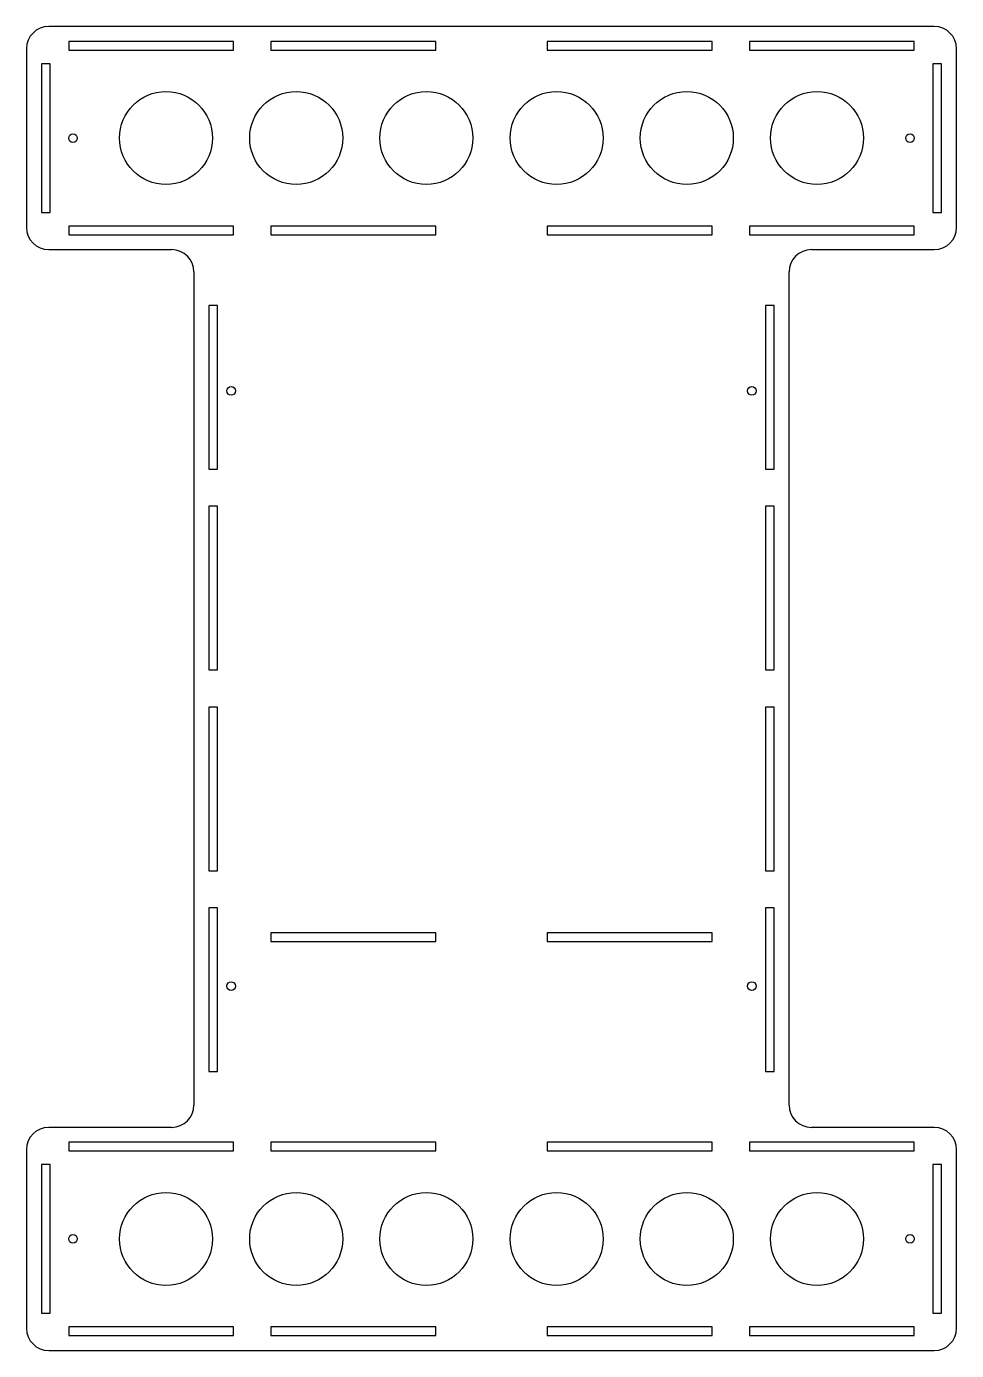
# Model space of a CAD drawing. Header units: millimetres. Extents: x -159 to 159, y -226 to 226.
import ezdxf

# ---------------------------------------------------------------- set-up
doc = ezdxf.new("R2010")
doc.units = ezdxf.units.MM

msp = doc.modelspace()

# ---------------------------------------------------------------- linework, layer by layer
at = {"color": 7, "linetype": 'Continuous', "lineweight": 25}
for p, q in [((151.13, 226.06), (-151.13, 226.06)), ((-158.75, 218.44), (-158.75, 157.48)), ((-144.3482, 220.98), (-144.3482, 218.0082)), ((-88.0491, 220.98), (-144.3482, 220.98)), ((-144.3482, 218.0082), (-88.0491, 218.0082)), ((-88.0491, 218.0082), (-88.0491, 220.98)), ((-75.3491, 220.98), (-75.3491, 218.0082)), ((-19.05, 220.98), (-75.3491, 220.98)), ((-75.3491, 218.0082), (-19.05, 218.0082)), ((-19.05, 218.0082), (-19.05, 220.98)), ((19.05, 220.98), (19.05, 218.0082)), ((75.3491, 220.98), (19.05, 220.98)), ((19.05, 218.0082), (75.3491, 218.0082)), ((75.3491, 218.0082), (75.3491, 220.98)), ((88.0491, 220.98), (88.0491, 218.0082)), ((144.3482, 220.98), (88.0491, 220.98)), ((88.0491, 218.0082), (144.3482, 218.0082)), ((144.3482, 218.0082), (144.3482, 220.98)), ((158.75, 157.48), (158.75, 218.44)), ((-153.67, 213.36), (-153.67, 162.56)), ((-150.6982, 213.36), (-153.67, 213.36)), ((-150.6982, 162.56), (-150.6982, 213.36)), ((153.67, 213.36), (150.6982, 213.36)), ((150.6982, 213.36), (150.6982, 162.56)), ((153.67, 162.56), (153.67, 213.36)), ((-153.67, 162.56), (-150.6982, 162.56)), ((150.6982, 162.56), (153.67, 162.56)), ((-144.3482, 157.9118), (-144.3482, 154.94)), ((-88.0491, 157.9118), (-144.3482, 157.9118)), ((-144.3482, 154.94), (-88.0491, 154.94)), ((-88.0491, 154.94), (-88.0491, 157.9118)), ((-75.3491, 157.9118), (-75.3491, 154.94)), ((-19.05, 157.9118), (-75.3491, 157.9118)), ((-75.3491, 154.94), (-19.05, 154.94)), ((-19.05, 154.94), (-19.05, 157.9118)), ((75.3491, 157.9118), (19.05, 157.9118)), ((19.05, 157.9118), (19.05, 154.94)), ((19.05, 154.94), (75.3491, 154.94)), ((75.3491, 154.94), (75.3491, 157.9118)), ((88.0491, 157.9118), (88.0491, 154.94)), ((144.3482, 157.9118), (88.0491, 157.9118)), ((88.0491, 154.94), (144.3482, 154.94)), ((144.3482, 154.94), (144.3482, 157.9118)), ((-151.13, 149.86), (-109.22, 149.86)), ((109.22, 149.86), (151.13, 149.86)), ((-101.6, 142.24), (-101.6, -142.24)), ((101.6, -142.24), (101.6, 142.24)), ((-96.52, 130.81), (-96.52, 74.93)), ((-93.5482, 130.81), (-96.52, 130.81)), ((-93.5482, 74.93), (-93.5482, 130.81)), ((96.52, 130.81), (93.5482, 130.81)), ((93.5482, 130.81), (93.5482, 74.93)), ((96.52, 74.93), (96.52, 130.81)), ((-96.52, 74.93), (-93.5482, 74.93)), ((93.5482, 74.93), (96.52, 74.93)), ((-93.5482, 62.23), (-96.52, 62.23)), ((-96.52, 62.23), (-96.52, 6.35)), ((-93.5482, 6.35), (-93.5482, 62.23)), ((93.5482, 62.23), (93.5482, 6.35)), ((96.52, 62.23), (93.5482, 62.23)), ((96.52, 6.35), (96.52, 62.23)), ((-96.52, 6.35), (-93.5482, 6.35)), ((93.5482, 6.35), (96.52, 6.35)), ((-93.5482, -6.35), (-96.52, -6.35)), ((-96.52, -6.35), (-96.52, -62.23)), ((-93.5482, -62.23), (-93.5482, -6.35)), ((93.5482, -6.35), (93.5482, -62.23)), ((96.52, -6.35), (93.5482, -6.35)), ((96.52, -62.23), (96.52, -6.35)), ((-96.52, -62.23), (-93.5482, -62.23)), ((93.5482, -62.23), (96.52, -62.23)), ((-96.52, -74.93), (-96.52, -130.81)), ((-93.5482, -74.93), (-96.52, -74.93)), ((-93.5482, -130.81), (-93.5482, -74.93)), ((96.52, -74.93), (93.5482, -74.93)), ((93.5482, -74.93), (93.5482, -130.81)), ((96.52, -130.81), (96.52, -74.93)), ((-75.3491, -83.3882), (-75.3491, -86.36)), ((-19.05, -83.3882), (-75.3491, -83.3882)), ((-19.05, -86.36), (-19.05, -83.3882)), ((19.05, -83.3882), (19.05, -86.36)), ((75.3491, -83.3882), (19.05, -83.3882)), ((75.3491, -86.36), (75.3491, -83.3882)), ((-75.3491, -86.36), (-19.05, -86.36)), ((19.05, -86.36), (75.3491, -86.36)), ((-96.52, -130.81), (-93.5482, -130.81)), ((93.5482, -130.81), (96.52, -130.81)), ((-109.22, -149.86), (-151.13, -149.86)), ((151.13, -149.86), (109.22, -149.86)), ((-158.75, -157.48), (-158.75, -218.44)), ((-144.3482, -154.94), (-144.3482, -157.9118)), ((-88.0491, -154.94), (-144.3482, -154.94)), ((-144.3482, -157.9118), (-88.0491, -157.9118)), ((-88.0491, -157.9118), (-88.0491, -154.94)), ((-75.3491, -154.94), (-75.3491, -157.9118)), ((-19.05, -154.94), (-75.3491, -154.94)), ((-75.3491, -157.9118), (-19.05, -157.9118)), ((-19.05, -157.9118), (-19.05, -154.94)), ((19.05, -154.94), (19.05, -157.9118)), ((75.3491, -154.94), (19.05, -154.94)), ((19.05, -157.9118), (75.3491, -157.9118)), ((75.3491, -157.9118), (75.3491, -154.94)), ((144.3482, -154.94), (88.0491, -154.94)), ((88.0491, -154.94), (88.0491, -157.9118)), ((88.0491, -157.9118), (144.3482, -157.9118)), ((144.3482, -157.9118), (144.3482, -154.94)), ((158.75, -218.44), (158.75, -157.48)), ((-153.67, -162.56), (-153.67, -213.36)), ((-150.6982, -162.56), (-153.67, -162.56)), ((-150.6982, -213.36), (-150.6982, -162.56)), ((153.67, -162.56), (150.6982, -162.56)), ((150.6982, -162.56), (150.6982, -213.36)), ((153.67, -213.36), (153.67, -162.56)), ((-153.67, -213.36), (-150.6982, -213.36)), ((150.6982, -213.36), (153.67, -213.36)), ((-144.3482, -218.0082), (-144.3482, -220.98)), ((-88.0491, -218.0082), (-144.3482, -218.0082)), ((-144.3482, -220.98), (-88.0491, -220.98)), ((-88.0491, -220.98), (-88.0491, -218.0082)), ((-75.3491, -218.0082), (-75.3491, -220.98)), ((-19.05, -218.0082), (-75.3491, -218.0082)), ((-75.3491, -220.98), (-19.05, -220.98)), ((-19.05, -220.98), (-19.05, -218.0082)), ((19.05, -218.0082), (19.05, -220.98)), ((75.3491, -218.0082), (19.05, -218.0082)), ((19.05, -220.98), (75.3491, -220.98)), ((75.3491, -220.98), (75.3491, -218.0082)), ((88.0491, -218.0082), (88.0491, -220.98)), ((144.3482, -218.0082), (88.0491, -218.0082)), ((88.0491, -220.98), (144.3482, -220.98)), ((144.3482, -220.98), (144.3482, -218.0082)), ((-151.13, -226.06), (151.13, -226.06))]:
    msp.add_line(p, q, dxfattribs=at)
for centre, radius in [((-111.125, 187.96), 15.875), ((-66.675, 187.96), 15.875), ((-22.225, 187.96), 15.875), ((22.225, 187.96), 15.875), ((66.675, 187.96), 15.875), ((111.125, 187.96), 15.875), ((-142.875, 187.96), 1.4732), ((142.875, 187.96), 1.4732), ((-88.9, 101.6), 1.4732), ((88.9, 101.6), 1.4732), ((-88.9, -101.6), 1.4732), ((88.9, -101.6), 1.4732), ((-111.125, -187.96), 15.875), ((-66.675, -187.96), 15.875), ((-22.225, -187.96), 15.875), ((22.225, -187.96), 15.875), ((66.675, -187.96), 15.875), ((111.125, -187.96), 15.875), ((-142.875, -187.96), 1.4732), ((142.875, -187.96), 1.4732)]:
    msp.add_circle(centre, radius, dxfattribs=at)
for centre, start, end in [((-151.13, 218.44), 90, 180), ((151.13, 218.44), 0, 90), ((-151.13, 157.48), 180, 270), ((151.13, 157.48), 270, 0), ((-109.22, 142.24), 0, 90), ((109.22, 142.24), 90, 180), ((-109.22, -142.24), 270, 0), ((109.22, -142.24), 180, 270), ((-151.13, -157.48), 90, 180), ((151.13, -157.48), 0, 90), ((-151.13, -218.44), 180, 270), ((151.13, -218.44), 270, 0)]:
    msp.add_arc(centre, 7.62, start, end, dxfattribs=at)

doc.saveas('drawing.dxf')
